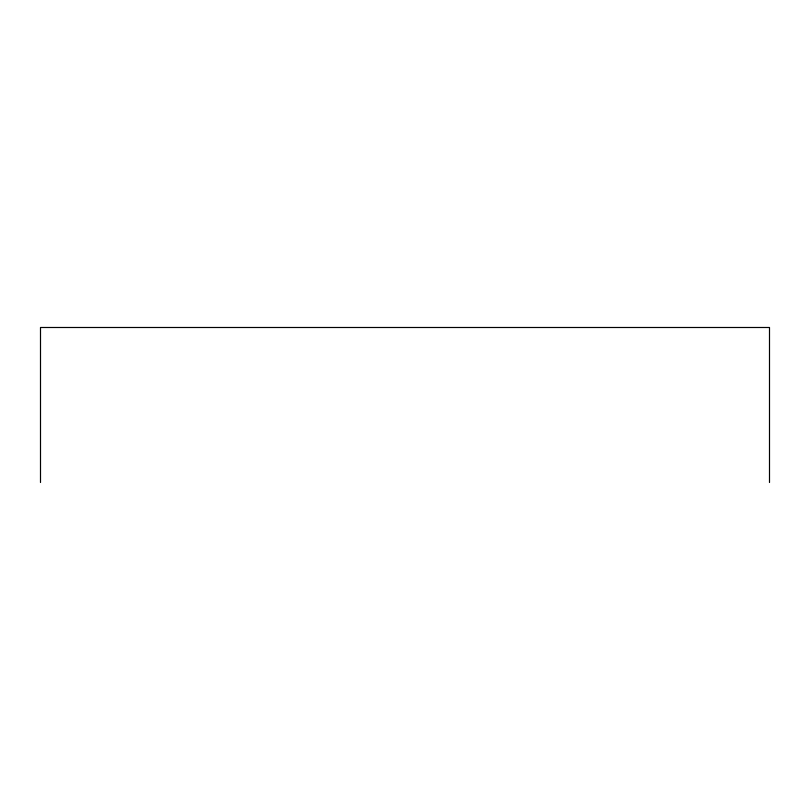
<?xml version="1.0" encoding="UTF-8"?>
<svg xmlns="http://www.w3.org/2000/svg" width="810" height="810" viewBox="0 0 810 810"><rect width="100%" height="100%" fill="white"/><g stroke="black" fill="none" stroke-linecap="round" stroke-linejoin="round"><path stroke-width="1.21" d="M769.5 482.507L769.5 327.493L40.5 327.493L40.5 482.507"/></g></svg>
